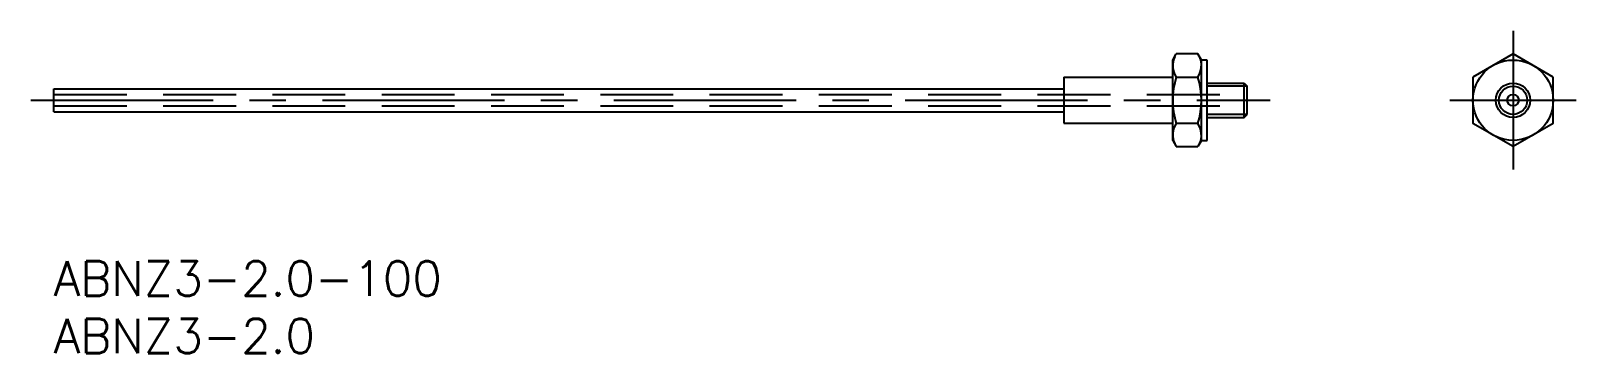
# Model space of a CAD drawing. Extents: x -2 to 133, y -8 to 20.
import ezdxf

# ---------------------------------------------------------------- set-up
doc = ezdxf.new("R2010")
doc.units = 0
doc.header["$LTSCALE"] = 0.5
doc.linetypes.add('CENTER', pattern=[50.8, 31.75, -6.35, 6.35, -6.35])
doc.linetypes.add('DASHED', pattern=[19.05, 12.7, -6.35])
for name, color, linetype in [('MSM_CENTER', 1, 'CENTER'), ('MSM_CONTINUOUS', 7, 'CONTINUOUS'), ('MSM_DASHED', 4, 'DASHED'), ('MSM_NARROW', 5, 'CONTINUOUS'), ('MSM_PART_NUMBER', 7, 'CONTINUOUS')]:
    doc.layers.add(name, color=color, linetype=linetype)
doc.styles.get("Standard").update_dxf_attribs({"font": 'txt.shx', "height": 3, "bigfont": 'bigfont.shx'})

# ---------------------------------------------------------------- blocks, each defined once
blk = doc.blocks.new('*U9')
at = {"layer": 'MSM_PART_NUMBER'}
blk.add_text('ABNZ3-2.0-100', height=3, dxfattribs=at).set_placement((0, -3))
blk = doc.blocks.new('*U10')
at = {"layer": 'MSM_PART_NUMBER'}
blk.add_text('ABNZ3-2.0', height=3, dxfattribs=at).set_placement((0, -8))

msp = doc.modelspace()

# ---------------------------------------------------------------- linework, layer by layer
at = {"layer": 'MSM_CENTER'}
for p, q in [((127.16, 20.08), (127.16, 8)), ((-2, 14.04), (106, 14.04)), ((121.66, 14.04), (132.66, 14.04))]:
    msp.add_line(p, q, dxfattribs=at)
at = {"layer": 'MSM_CONTINUOUS'}
for p, q in [((97.5, 17.54), (97.81, 18.08)), ((97.5, 10.54), (97.5, 17.54)), ((99.69, 18.08), (97.81, 18.08)), ((100, 17.54), (99.69, 18.08)), ((100.5, 17.54), (100, 17.54)), ((100, 10.54), (100, 17.54)), ((100.5, 10.54), (100.5, 17.54)), ((127.16, 18.08), (123.66, 16.06)), ((130.66, 16.06), (127.16, 18.08)), ((0, 13.04), (0, 15.04)), ((0, 15.04), (88, 15.04)), ((88, 16.04), (97.5, 16.04)), ((88, 16.04), (88, 12.04)), ((97.81, 16.06), (99.69, 16.06)), ((100.5, 15.54), (103.73, 15.54)), ((103.73, 12.54), (103.73, 15.54)), ((103.73, 15.54), (104, 15.27)), ((104, 12.81), (104, 15.27)), ((123.66, 16.06), (123.66, 12.02)), ((130.66, 12.02), (130.66, 16.06)), ((0, 13.04), (88, 13.04)), ((100.5, 12.54), (103.73, 12.54)), ((103.73, 12.54), (104, 12.81)), ((88, 12.04), (97.5, 12.04)), ((99.69, 12.02), (97.81, 12.02)), ((127.16, 10), (123.66, 12.02)), ((130.66, 12.02), (127.16, 10)), ((97.5, 10.54), (97.81, 10)), ((97.81, 10), (99.69, 10)), ((100, 10.54), (99.69, 10)), ((100, 10.54), (100.5, 10.54))]:
    msp.add_line(p, q, dxfattribs=at)
for radius in [3.5, 1.5, 0.5]:
    msp.add_circle((127.16, 14.04), radius, dxfattribs=at)
for centre, radius, start, end in [((99.29, 17.07), 1.79, 154.3842, 214.3842), ((98.21, 17.07), 1.79, 325.6158, 25.6158), ((104.19, 14.04), 6.69, 162.412, 197.588), ((93.31, 14.04), 6.69, 342.412, 17.588), ((99.29, 11.01), 1.79, 145.6158, 205.6158), ((98.21, 11.01), 1.79, 334.3842, 34.3842)]:
    msp.add_arc(centre, radius, start, end, dxfattribs=at)
at = {"layer": 'MSM_DASHED'}
for p, q in [((0, 14.54), (104, 14.54)), ((0, 13.54), (104, 13.54))]:
    msp.add_line(p, q, dxfattribs=at)
at = {"layer": 'MSM_NARROW'}
for p, q in [((104, 15.27), (100.5, 15.27)), ((104, 12.81), (100.5, 12.81))]:
    msp.add_line(p, q, dxfattribs=at)
msp.add_circle((127.16, 14.04), 1.23, dxfattribs=at)

# ---------------------------------------------------------------- block references
at = {"layer": 'MSM_CONTINUOUS'}
for name in ['*U9', '*U10']:
    msp.add_blockref(name, (0, 0), dxfattribs=at)

doc.saveas('drawing.dxf')
